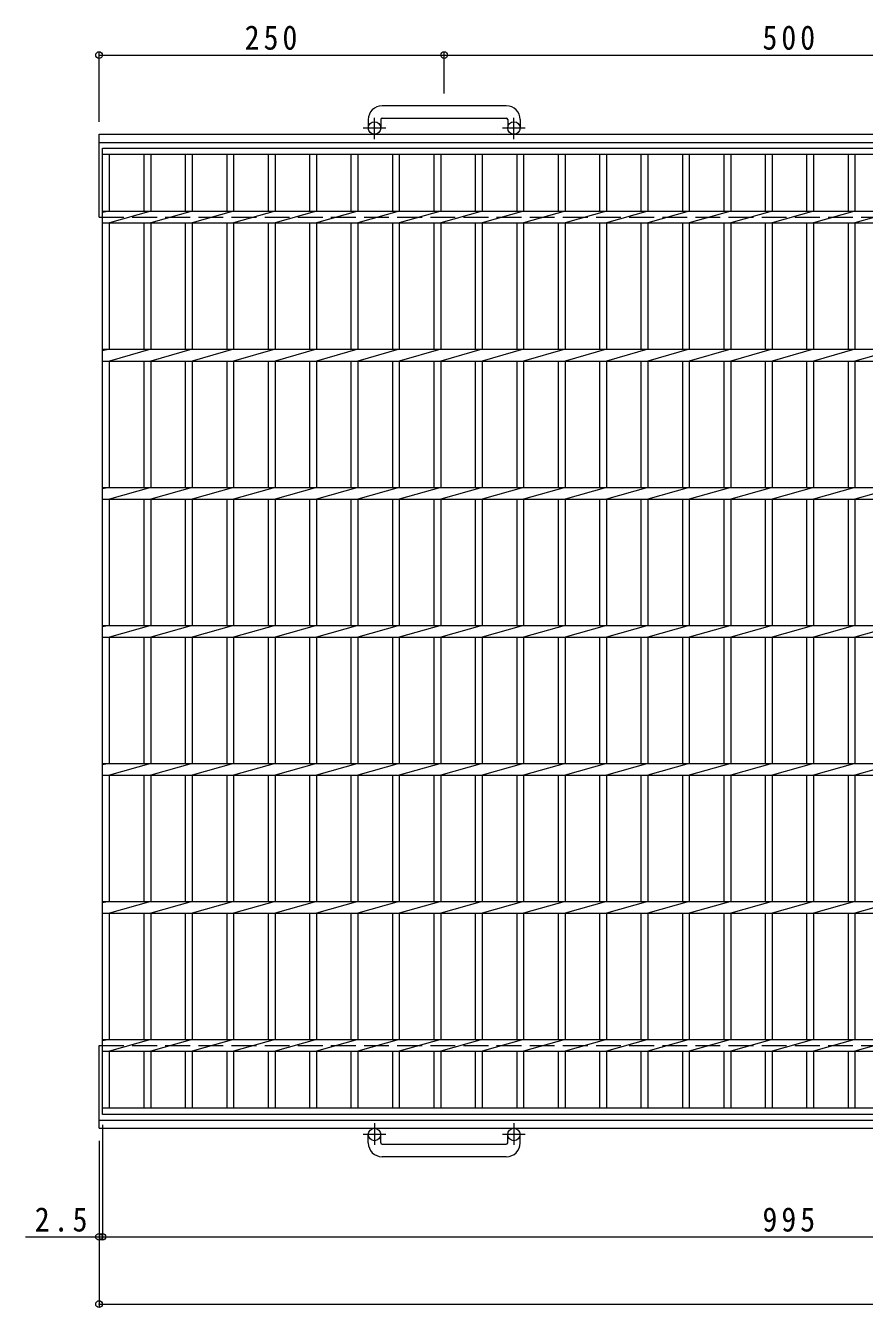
# Model space of a CAD drawing. Units: millimetres, scale not verified. Extents: x -918 to 995, y -824 to 816.
# Drawn here: x -918 to -311, y -246 to 682 of the extents above; entities that cross this region are included whole.
import ezdxf

# ---------------------------------------------------------------- set-up
doc = ezdxf.new("R2010")
doc.units = ezdxf.units.MM
doc.header["$LTSCALE"] = 6
doc.header["$PDMODE"] = 32
doc.header["$PDSIZE"] = 4.8
doc.linetypes.add('CHAIN1', pattern=[8, 5, -1, 1, -1])
doc.linetypes.add('DASHED3', pattern=[4, 3, -1])
for name, color, linetype, lineweight in [('B-1_ピット', 2, 'Continuous', 9), ('B-2_蓋', 3, 'Continuous', 9), ('B-4_寸法', 7, 'Continuous', 9)]:
    doc.layers.add(name, color=color, linetype=linetype, lineweight=lineweight)
doc.styles.add('ＭＳ ゴシック', font='')
doc.styles.get('ＭＳ ゴシック').set_extended_font_data('MS Gothic')

msp = doc.modelspace()

# ---------------------------------------------------------------- linework, layer by layer
at = {"layer": 'B-1_ピット'}
for p, q in [((-570.152, 624.008), (-660.152, 624.008)), ((-670.152, 614.008), (-670.152, 607.908)), ((-661.153, 614.008), (-661.153, 607.908)), ((-660.152, 615.008), (-570.152, 615.008)), ((-569.153, 614.008), (-569.153, 607.908)), ((-560.152, 614.008), (-560.152, 607.908)), ((-865.152, 603.408), (308.403, 603.408)), ((-865.152, 543.408), (-865.152, 603.408)), ((-865.152, 597.408), (308.403, 597.408)), ((-865.152, -116.592), (-865.152, -56.593)), ((-865.152, -110.592), (308.403, -110.592)), ((-865.152, -116.592), (308.403, -116.592)), ((-670.152, -127.193), (-670.152, -121.093)), ((-661.153, -127.193), (-661.153, -121.093)), ((-660.152, -128.193), (-570.152, -128.193)), ((-569.153, -127.193), (-569.153, -121.093)), ((-560.152, -127.193), (-560.152, -121.093)), ((-570.152, -137.193), (-660.152, -137.193))]:
    msp.add_line(p, q, dxfattribs=at)
at = {"layer": 'B-1_ピット', "linetype": 'CHAIN1'}
for p, q in [((-665.652, 599.8), (-665.652, 615.399)), ((-564.652, 599.8), (-564.652, 615.399)), ((-657.489, 607.908), (-673.896, 607.908)), ((-556.489, 607.908), (-572.896, 607.908)), ((-665.652, -112.986), (-665.652, -128.583)), ((-564.652, -112.986), (-564.652, -128.583)), ((-657.489, -121.093), (-673.896, -121.093)), ((-556.489, -121.093), (-572.896, -121.093))]:
    msp.add_line(p, q, dxfattribs=at)
at = {"layer": 'B-1_ピット', "linetype": 'DASHED3'}
for p, q in [((-865.152, 543.408), (308.403, 543.408)), ((-865.152, -56.593), (308.403, -56.593))]:
    msp.add_line(p, q, dxfattribs=at)
at = {"layer": 'B-1_ピット'}
for centre in [(-665.652, 607.908), (-564.652, 607.908), (-665.652, -121.093), (-564.652, -121.093)]:
    msp.add_circle(centre, 4.5, dxfattribs=at)
for centre, radius, start, end in [((-660.152, 614.008), 10, 90, 180), ((-570.152, 614.008), 10, 0, 90), ((-660.152, 614.008), 1, 90, 180), ((-570.152, 614.008), 1, 0, 90), ((-660.152, -127.193), 10, 180, 270), ((-660.152, -127.193), 1, 180, 270), ((-570.152, -127.193), 10, 270, 0), ((-570.152, -127.193), 1, 270, 0)]:
    msp.add_arc(centre, radius, start, end, dxfattribs=at)
at = {"layer": 'B-2_蓋'}
for p, q in [((-862.652, 593.408), (132.348, 593.408)), ((-862.652, -106.592), (-862.652, 593.408)), ((-862.652, 588.908), (132.348, 588.908)), ((-857.652, 547.648), (-857.652, 588.908)), ((-832.652, 588.908), (-832.652, 547.648)), ((-827.652, 588.908), (-827.652, 547.648)), ((-802.652, 588.908), (-802.652, 547.648)), ((-797.652, 588.908), (-797.652, 547.648)), ((-772.653, 588.908), (-772.653, 547.648)), ((-767.652, 588.908), (-767.652, 547.648)), ((-742.652, 588.908), (-742.652, 547.648)), ((-737.653, 588.908), (-737.653, 547.648)), ((-712.652, 588.908), (-712.652, 547.648)), ((-707.652, 588.908), (-707.652, 547.648)), ((-682.652, 588.908), (-682.652, 547.648)), ((-677.652, 588.908), (-677.652, 547.648)), ((-652.652, 588.908), (-652.652, 547.648)), ((-647.653, 588.908), (-647.653, 547.648)), ((-622.652, 588.908), (-622.652, 547.648)), ((-617.652, 588.908), (-617.652, 547.648)), ((-592.652, 588.908), (-592.652, 547.648)), ((-587.652, 588.908), (-587.652, 547.648)), ((-562.652, 588.908), (-562.652, 547.648)), ((-557.652, 588.908), (-557.652, 547.648)), ((-532.652, 588.908), (-532.652, 547.648)), ((-527.652, 588.908), (-527.652, 547.648)), ((-502.652, 588.908), (-502.652, 547.648)), ((-497.652, 588.908), (-497.652, 547.648)), ((-472.652, 588.908), (-472.652, 547.648)), ((-467.652, 588.908), (-467.652, 547.648)), ((-442.652, 588.908), (-442.652, 547.648)), ((-437.652, 588.908), (-437.652, 547.648)), ((-412.652, 588.908), (-412.652, 547.648)), ((-407.653, 588.908), (-407.653, 547.648)), ((-382.652, 588.908), (-382.652, 547.648)), ((-377.652, 588.908), (-377.652, 547.648)), ((-352.652, 588.908), (-352.652, 547.648)), ((-347.652, 588.908), (-347.652, 547.648)), ((-322.652, 588.908), (-322.652, 547.648)), ((-317.652, 588.908), (-317.652, 547.648)), ((-862.652, 547.648), (132.348, 547.648)), ((-857.652, 547.648), (-862.652, 546.648)), ((-862.652, 539.169), (132.348, 539.169)), ((-827.652, 547.648), (-857.652, 539.169)), ((-857.652, 447.649), (-857.652, 539.169)), ((-832.652, 539.169), (-832.652, 447.649)), ((-797.652, 547.648), (-827.652, 539.169)), ((-827.652, 539.169), (-827.652, 447.649)), ((-802.652, 539.169), (-802.652, 447.649)), ((-767.652, 547.648), (-797.652, 539.169)), ((-797.652, 539.169), (-797.652, 447.649)), ((-772.653, 539.169), (-772.653, 447.649)), ((-737.653, 547.648), (-767.652, 539.169)), ((-767.652, 539.169), (-767.652, 447.649)), ((-742.652, 539.169), (-742.652, 447.649)), ((-707.652, 547.648), (-737.653, 539.169)), ((-737.653, 539.169), (-737.653, 447.649)), ((-712.652, 539.169), (-712.652, 447.649)), ((-677.652, 547.648), (-707.652, 539.169)), ((-707.652, 539.169), (-707.652, 447.649)), ((-682.652, 539.169), (-682.652, 447.649)), ((-647.652, 547.648), (-677.652, 539.169)), ((-677.652, 539.169), (-677.652, 447.649)), ((-652.652, 539.169), (-652.652, 447.649)), ((-617.652, 547.648), (-647.653, 539.169)), ((-647.653, 539.169), (-647.653, 447.649)), ((-622.652, 539.169), (-622.652, 447.649)), ((-587.652, 547.648), (-617.652, 539.169)), ((-617.652, 539.169), (-617.652, 447.649)), ((-592.652, 539.169), (-592.652, 447.649)), ((-557.652, 547.648), (-587.652, 539.169)), ((-587.652, 539.169), (-587.652, 447.649)), ((-562.652, 539.169), (-562.652, 447.649)), ((-527.652, 547.648), (-557.652, 539.169)), ((-557.652, 539.169), (-557.652, 447.649)), ((-532.652, 539.169), (-532.652, 447.649)), ((-497.652, 547.648), (-527.652, 539.169)), ((-527.652, 539.169), (-527.652, 447.649)), ((-502.652, 539.169), (-502.652, 447.649)), ((-467.652, 547.648), (-497.652, 539.169)), ((-497.652, 539.169), (-497.652, 447.649)), ((-472.652, 539.169), (-472.652, 447.649)), ((-437.652, 547.648), (-467.652, 539.169)), ((-467.652, 539.169), (-467.652, 447.649)), ((-442.652, 539.169), (-442.652, 447.649)), ((-407.652, 547.648), (-437.652, 539.169)), ((-437.652, 539.169), (-437.652, 447.649)), ((-412.652, 539.169), (-412.652, 447.649)), ((-377.652, 547.648), (-407.653, 539.169)), ((-407.653, 539.169), (-407.653, 447.649)), ((-382.652, 539.169), (-382.652, 447.649)), ((-347.652, 547.648), (-377.652, 539.169)), ((-377.652, 539.169), (-377.652, 447.649)), ((-352.652, 539.169), (-352.652, 447.649)), ((-317.652, 547.648), (-347.652, 539.169)), ((-347.652, 539.169), (-347.652, 447.649)), ((-322.652, 539.169), (-322.652, 447.649)), ((-287.652, 547.648), (-317.652, 539.169)), ((-317.652, 539.169), (-317.652, 447.649)), ((-862.652, 447.649), (132.348, 447.649)), ((-857.652, 447.649), (-862.652, 446.648)), ((-827.652, 447.649), (-857.652, 439.168)), ((-797.652, 447.649), (-827.652, 439.168)), ((-767.652, 447.649), (-797.652, 439.168)), ((-737.653, 447.649), (-767.652, 439.168)), ((-707.652, 447.649), (-737.653, 439.168)), ((-677.652, 447.649), (-707.652, 439.168)), ((-647.652, 447.649), (-677.652, 439.168)), ((-617.652, 447.649), (-647.653, 439.168)), ((-587.652, 447.649), (-617.652, 439.168)), ((-557.652, 447.649), (-587.652, 439.168)), ((-527.652, 447.649), (-557.652, 439.168)), ((-497.652, 447.649), (-527.652, 439.168)), ((-467.652, 447.649), (-497.652, 439.168)), ((-437.652, 447.649), (-467.652, 439.168)), ((-407.652, 447.649), (-437.652, 439.168)), ((-377.652, 447.649), (-407.653, 439.168)), ((-347.652, 447.649), (-377.652, 439.168)), ((-317.652, 447.649), (-347.652, 439.168)), ((-287.652, 447.649), (-317.652, 439.168)), ((-862.652, 439.168), (132.348, 439.168)), ((-857.652, 347.649), (-857.652, 439.168)), ((-832.652, 439.168), (-832.652, 347.649)), ((-827.652, 439.168), (-827.652, 347.649)), ((-802.652, 439.168), (-802.652, 347.649)), ((-797.652, 439.168), (-797.652, 347.649)), ((-772.653, 439.168), (-772.653, 347.649)), ((-767.652, 439.168), (-767.652, 347.649)), ((-742.652, 439.168), (-742.652, 347.649)), ((-737.653, 439.168), (-737.653, 347.649)), ((-712.652, 439.168), (-712.652, 347.649)), ((-707.652, 439.168), (-707.652, 347.649)), ((-682.652, 439.168), (-682.652, 347.649)), ((-677.652, 439.168), (-677.652, 347.649)), ((-652.652, 439.168), (-652.652, 347.649)), ((-647.653, 439.168), (-647.653, 347.649)), ((-622.652, 439.168), (-622.652, 347.649)), ((-617.652, 439.168), (-617.652, 347.649)), ((-592.652, 439.168), (-592.652, 347.649)), ((-587.652, 439.168), (-587.652, 347.649)), ((-562.652, 439.168), (-562.652, 347.649)), ((-557.652, 439.168), (-557.652, 347.649)), ((-532.652, 439.168), (-532.652, 347.649)), ((-527.652, 439.168), (-527.652, 347.649)), ((-502.652, 439.168), (-502.652, 347.649)), ((-497.652, 439.168), (-497.652, 347.649)), ((-472.652, 439.168), (-472.652, 347.649)), ((-467.652, 439.168), (-467.652, 347.649)), ((-442.652, 439.168), (-442.652, 347.649)), ((-437.652, 439.168), (-437.652, 347.649)), ((-412.652, 439.168), (-412.652, 347.649)), ((-407.653, 439.168), (-407.653, 347.649)), ((-382.652, 439.168), (-382.652, 347.649)), ((-377.652, 439.168), (-377.652, 347.649)), ((-352.652, 439.168), (-352.652, 347.649)), ((-347.652, 439.168), (-347.652, 347.649)), ((-322.652, 439.168), (-322.652, 347.649)), ((-317.652, 439.168), (-317.652, 347.649)), ((-862.652, 347.649), (132.348, 347.649)), ((-857.652, 347.649), (-862.652, 346.648)), ((-827.652, 347.649), (-857.652, 339.168)), ((-797.652, 347.649), (-827.652, 339.168)), ((-767.652, 347.649), (-797.652, 339.168)), ((-737.653, 347.649), (-767.652, 339.168)), ((-707.652, 347.649), (-737.653, 339.168)), ((-677.652, 347.649), (-707.652, 339.168)), ((-647.652, 347.649), (-677.652, 339.168)), ((-617.652, 347.649), (-647.653, 339.168)), ((-587.652, 347.649), (-617.652, 339.168)), ((-557.652, 347.649), (-587.652, 339.168)), ((-527.652, 347.649), (-557.652, 339.168)), ((-497.652, 347.649), (-527.652, 339.168)), ((-467.652, 347.649), (-497.652, 339.168)), ((-437.652, 347.649), (-467.652, 339.168)), ((-407.652, 347.649), (-437.652, 339.168)), ((-377.652, 347.649), (-407.653, 339.168)), ((-347.652, 347.649), (-377.652, 339.168)), ((-317.652, 347.649), (-347.652, 339.168)), ((-287.652, 347.649), (-317.652, 339.168)), ((-862.652, 339.168), (132.348, 339.168)), ((-857.652, 247.649), (-857.652, 339.168)), ((-832.652, 339.168), (-832.652, 247.649)), ((-827.652, 339.168), (-827.652, 247.649)), ((-802.652, 339.168), (-802.652, 247.649)), ((-797.652, 339.168), (-797.652, 247.649)), ((-772.653, 339.168), (-772.653, 247.649)), ((-767.652, 339.168), (-767.652, 247.649)), ((-742.652, 339.168), (-742.652, 247.649)), ((-737.653, 339.168), (-737.653, 247.649)), ((-712.652, 339.168), (-712.652, 247.649)), ((-707.652, 339.168), (-707.652, 247.649)), ((-682.652, 339.168), (-682.652, 247.649)), ((-677.652, 339.168), (-677.652, 247.649)), ((-652.652, 339.168), (-652.652, 247.649)), ((-647.653, 339.168), (-647.653, 247.649)), ((-622.652, 339.168), (-622.652, 247.649)), ((-617.652, 339.168), (-617.652, 247.649)), ((-592.652, 339.168), (-592.652, 247.649)), ((-587.652, 339.168), (-587.652, 247.649)), ((-562.652, 339.168), (-562.652, 247.649)), ((-557.652, 339.168), (-557.652, 247.649)), ((-532.652, 339.168), (-532.652, 247.649)), ((-527.652, 339.168), (-527.652, 247.649)), ((-502.652, 339.168), (-502.652, 247.649)), ((-497.652, 339.168), (-497.652, 247.649)), ((-472.652, 339.168), (-472.652, 247.649)), ((-467.652, 339.168), (-467.652, 247.649)), ((-442.652, 339.168), (-442.652, 247.649)), ((-437.652, 339.168), (-437.652, 247.649)), ((-412.652, 339.168), (-412.652, 247.649)), ((-407.653, 339.168), (-407.653, 247.649)), ((-382.652, 339.168), (-382.652, 247.649)), ((-377.652, 339.168), (-377.652, 247.649)), ((-352.652, 339.168), (-352.652, 247.649)), ((-347.652, 339.168), (-347.652, 247.649)), ((-322.652, 339.168), (-322.652, 247.649)), ((-317.652, 339.168), (-317.652, 247.649)), ((-857.652, 247.649), (-862.652, 246.648)), ((-827.652, 247.649), (-857.652, 239.168)), ((-797.652, 247.649), (-827.652, 239.168)), ((-767.652, 247.649), (-797.652, 239.168)), ((-737.653, 247.649), (-767.652, 239.168)), ((-707.652, 247.649), (-737.653, 239.168)), ((-677.652, 247.649), (-707.652, 239.168)), ((-647.652, 247.649), (-677.652, 239.168)), ((-617.652, 247.649), (-647.653, 239.168)), ((-587.652, 247.649), (-617.652, 239.168)), ((-557.652, 247.649), (-587.652, 239.168)), ((-527.652, 247.649), (-557.652, 239.168)), ((-497.652, 247.649), (-527.652, 239.168)), ((-467.652, 247.649), (-497.652, 239.168)), ((-437.652, 247.649), (-467.652, 239.168)), ((-407.652, 247.649), (-437.652, 239.168)), ((-377.652, 247.649), (-407.653, 239.168)), ((-347.652, 247.649), (-377.652, 239.168)), ((-317.652, 247.649), (-347.652, 239.168)), ((-287.652, 247.649), (-317.652, 239.168)), ((-862.652, 239.168), (132.348, 239.168)), ((-857.652, 147.649), (-857.652, 239.168)), ((-832.652, 239.168), (-832.652, 147.649)), ((-827.652, 239.168), (-827.652, 147.649)), ((-802.652, 239.168), (-802.652, 147.649)), ((-797.652, 239.168), (-797.652, 147.649)), ((-772.653, 239.168), (-772.653, 147.649)), ((-767.652, 239.168), (-767.652, 147.649)), ((-742.652, 239.168), (-742.652, 147.649)), ((-737.653, 239.168), (-737.653, 147.649)), ((-712.652, 239.168), (-712.652, 147.649)), ((-707.652, 239.168), (-707.652, 147.649)), ((-682.652, 239.168), (-682.652, 147.649)), ((-677.652, 239.168), (-677.652, 147.649)), ((-652.652, 239.168), (-652.652, 147.649)), ((-647.653, 239.168), (-647.653, 147.649)), ((-622.652, 239.168), (-622.652, 147.649)), ((-617.652, 239.168), (-617.652, 147.649)), ((-592.652, 239.168), (-592.652, 147.649)), ((-587.652, 239.168), (-587.652, 147.649)), ((-562.652, 239.168), (-562.652, 147.649)), ((-557.652, 239.168), (-557.652, 147.649)), ((-532.652, 239.168), (-532.652, 147.649)), ((-527.652, 239.168), (-527.652, 147.649)), ((-502.652, 239.168), (-502.652, 147.649)), ((-497.652, 239.168), (-497.652, 147.649)), ((-472.652, 239.168), (-472.652, 147.649)), ((-467.652, 239.168), (-467.652, 147.649)), ((-442.652, 239.168), (-442.652, 147.649)), ((-437.652, 239.168), (-437.652, 147.649)), ((-412.652, 239.168), (-412.652, 147.649)), ((-407.653, 239.168), (-407.653, 147.649)), ((-382.652, 239.168), (-382.652, 147.649)), ((-377.652, 239.168), (-377.652, 147.649)), ((-352.652, 239.168), (-352.652, 147.649)), ((-347.652, 239.168), (-347.652, 147.649)), ((-322.652, 239.168), (-322.652, 147.649)), ((-317.652, 239.168), (-317.652, 147.649)), ((-857.652, 147.649), (-862.652, 146.648)), ((-827.652, 147.649), (-857.652, 139.168)), ((-797.652, 147.649), (-827.652, 139.168)), ((-767.652, 147.649), (-797.652, 139.168)), ((-737.653, 147.649), (-767.652, 139.168)), ((-707.652, 147.649), (-737.653, 139.168)), ((-677.652, 147.649), (-707.652, 139.168)), ((-647.652, 147.649), (-677.652, 139.168)), ((-617.652, 147.649), (-647.653, 139.168)), ((-587.652, 147.649), (-617.652, 139.168)), ((-557.652, 147.649), (-587.652, 139.168)), ((-527.652, 147.649), (-557.652, 139.168)), ((-497.652, 147.649), (-527.652, 139.168)), ((-467.652, 147.649), (-497.652, 139.168)), ((-437.652, 147.649), (-467.652, 139.168)), ((-407.652, 147.649), (-437.652, 139.168)), ((-377.652, 147.649), (-407.653, 139.168)), ((-347.652, 147.649), (-377.652, 139.168)), ((-317.652, 147.649), (-347.652, 139.168)), ((-287.652, 147.649), (-317.652, 139.168)), ((-862.652, 139.168), (132.348, 139.168)), ((-857.652, 47.649), (-857.652, 139.168)), ((-832.652, 139.168), (-832.652, 47.649)), ((-827.652, 139.168), (-827.652, 47.649)), ((-802.652, 139.168), (-802.652, 47.649)), ((-797.652, 139.168), (-797.652, 47.649)), ((-772.653, 139.168), (-772.653, 47.649)), ((-767.652, 139.168), (-767.652, 47.649)), ((-742.652, 139.168), (-742.652, 47.649)), ((-737.653, 139.168), (-737.653, 47.649)), ((-712.652, 139.168), (-712.652, 47.649)), ((-707.652, 139.168), (-707.652, 47.649)), ((-682.652, 139.168), (-682.652, 47.649)), ((-677.652, 139.168), (-677.652, 47.649)), ((-652.652, 139.168), (-652.652, 47.649)), ((-647.653, 139.168), (-647.653, 47.649)), ((-622.652, 139.168), (-622.652, 47.649)), ((-617.652, 139.168), (-617.652, 47.649)), ((-592.652, 139.168), (-592.652, 47.649)), ((-587.652, 139.168), (-587.652, 47.649)), ((-562.652, 139.168), (-562.652, 47.649)), ((-557.652, 139.168), (-557.652, 47.649)), ((-532.652, 139.168), (-532.652, 47.649)), ((-527.652, 139.168), (-527.652, 47.649)), ((-502.652, 139.168), (-502.652, 47.649)), ((-497.652, 139.168), (-497.652, 47.649)), ((-472.652, 139.168), (-472.652, 47.649)), ((-467.652, 139.168), (-467.652, 47.649)), ((-442.652, 139.168), (-442.652, 47.649)), ((-437.652, 139.168), (-437.652, 47.649)), ((-412.652, 139.168), (-412.652, 47.649)), ((-407.653, 139.168), (-407.653, 47.649)), ((-382.652, 139.168), (-382.652, 47.649)), ((-377.652, 139.168), (-377.652, 47.649)), ((-352.652, 139.168), (-352.652, 47.649)), ((-347.652, 139.168), (-347.652, 47.649)), ((-322.652, 139.168), (-322.652, 47.649)), ((-317.652, 139.168), (-317.652, 47.649)), ((-857.652, 47.649), (-862.652, 46.648)), ((-827.652, 47.649), (-857.652, 39.168)), ((-797.652, 47.649), (-827.652, 39.168)), ((-767.652, 47.649), (-797.652, 39.168)), ((-737.653, 47.649), (-767.652, 39.168)), ((-707.652, 47.649), (-737.653, 39.168)), ((-677.652, 47.649), (-707.652, 39.168)), ((-647.652, 47.649), (-677.652, 39.168)), ((-617.652, 47.649), (-647.653, 39.168)), ((-587.652, 47.649), (-617.652, 39.168)), ((-557.652, 47.649), (-587.652, 39.168)), ((-527.652, 47.649), (-557.652, 39.168)), ((-497.652, 47.649), (-527.652, 39.168)), ((-467.652, 47.649), (-497.652, 39.168)), ((-437.652, 47.649), (-467.652, 39.168)), ((-407.652, 47.649), (-437.652, 39.168)), ((-377.652, 47.649), (-407.653, 39.168)), ((-347.652, 47.649), (-377.652, 39.168)), ((-317.652, 47.649), (-347.652, 39.168)), ((-287.652, 47.649), (-317.652, 39.168)), ((-862.652, 39.168), (132.348, 39.168)), ((-857.652, -52.351), (-857.652, 39.168)), ((-832.652, 39.168), (-832.652, -52.351)), ((-827.652, 39.168), (-827.652, -52.351)), ((-802.652, 39.168), (-802.652, -52.351)), ((-797.652, 39.168), (-797.652, -52.351)), ((-772.653, 39.168), (-772.653, -52.351)), ((-767.652, 39.168), (-767.652, -52.351)), ((-742.652, 39.168), (-742.652, -52.351)), ((-737.653, 39.168), (-737.653, -52.351)), ((-712.652, 39.168), (-712.652, -52.351)), ((-707.652, 39.168), (-707.652, -52.351)), ((-682.652, 39.168), (-682.652, -52.351)), ((-677.652, 39.168), (-677.652, -52.351)), ((-652.652, 39.168), (-652.652, -52.351)), ((-647.653, 39.168), (-647.653, -52.351)), ((-622.652, 39.168), (-622.652, -52.351)), ((-617.652, 39.168), (-617.652, -52.351)), ((-592.652, 39.168), (-592.652, -52.351)), ((-587.652, 39.168), (-587.652, -52.351)), ((-562.652, 39.168), (-562.652, -52.351)), ((-557.652, 39.168), (-557.652, -52.351)), ((-532.652, 39.168), (-532.652, -52.351)), ((-527.652, 39.168), (-527.652, -52.351)), ((-502.652, 39.168), (-502.652, -52.351)), ((-497.652, 39.168), (-497.652, -52.351)), ((-472.652, 39.168), (-472.652, -52.351)), ((-467.652, 39.168), (-467.652, -52.351)), ((-442.652, 39.168), (-442.652, -52.351)), ((-437.652, 39.168), (-437.652, -52.351)), ((-412.652, 39.168), (-412.652, -52.351)), ((-407.653, 39.168), (-407.653, -52.351)), ((-382.652, 39.168), (-382.652, -52.351)), ((-377.652, 39.168), (-377.652, -52.351)), ((-352.652, 39.168), (-352.652, -52.351)), ((-347.652, 39.168), (-347.652, -52.351)), ((-322.652, 39.168), (-322.652, -52.351)), ((-317.652, 39.168), (-317.652, -52.351)), ((-862.652, -52.351), (132.348, -52.351)), ((-857.652, -52.351), (-862.652, -53.352)), ((-827.652, -52.351), (-857.652, -60.832)), ((-797.652, -52.351), (-827.652, -60.832)), ((-767.652, -52.351), (-797.652, -60.832)), ((-737.653, -52.351), (-767.652, -60.832)), ((-707.652, -52.351), (-737.653, -60.832)), ((-677.652, -52.351), (-707.652, -60.832)), ((-647.652, -52.351), (-677.652, -60.832)), ((-617.652, -52.351), (-647.653, -60.832)), ((-587.652, -52.351), (-617.652, -60.832)), ((-557.652, -52.351), (-587.652, -60.832)), ((-527.652, -52.351), (-557.652, -60.832)), ((-497.652, -52.351), (-527.652, -60.832)), ((-467.652, -52.351), (-497.652, -60.832)), ((-437.652, -52.351), (-467.652, -60.832)), ((-407.652, -52.351), (-437.652, -60.832)), ((-377.652, -52.351), (-407.653, -60.832)), ((-347.652, -52.351), (-377.652, -60.832)), ((-317.652, -52.351), (-347.652, -60.832)), ((-287.652, -52.351), (-317.652, -60.832)), ((-862.652, -60.832), (132.348, -60.832)), ((-857.652, -102.092), (-857.652, -60.832)), ((-832.652, -60.832), (-832.652, -102.092)), ((-827.652, -60.832), (-827.652, -102.092)), ((-802.652, -60.832), (-802.652, -102.092)), ((-797.652, -60.832), (-797.652, -102.092)), ((-772.653, -60.832), (-772.653, -102.092)), ((-767.652, -60.832), (-767.652, -102.092)), ((-742.652, -60.832), (-742.652, -102.092)), ((-737.653, -60.832), (-737.653, -102.092)), ((-712.652, -60.832), (-712.652, -102.092)), ((-707.652, -60.832), (-707.652, -102.092)), ((-682.652, -60.832), (-682.652, -102.092)), ((-677.652, -60.832), (-677.652, -102.092)), ((-652.652, -60.832), (-652.652, -102.092)), ((-647.653, -60.832), (-647.653, -102.092)), ((-622.652, -60.832), (-622.652, -102.092)), ((-617.652, -60.832), (-617.652, -102.092)), ((-592.652, -60.832), (-592.652, -102.092)), ((-587.652, -60.832), (-587.652, -102.092)), ((-562.652, -60.832), (-562.652, -102.092)), ((-557.652, -60.832), (-557.652, -102.092)), ((-532.652, -60.832), (-532.652, -102.092)), ((-527.652, -60.832), (-527.652, -102.092)), ((-502.652, -60.832), (-502.652, -102.092)), ((-497.652, -60.832), (-497.652, -102.092)), ((-472.652, -60.832), (-472.652, -102.092)), ((-467.652, -60.832), (-467.652, -102.092)), ((-442.652, -60.832), (-442.652, -102.092)), ((-437.652, -60.832), (-437.652, -102.092)), ((-412.652, -60.832), (-412.652, -102.092)), ((-407.653, -60.832), (-407.653, -102.092)), ((-382.652, -60.832), (-382.652, -102.092)), ((-377.652, -60.832), (-377.652, -102.092)), ((-352.652, -60.832), (-352.652, -102.092)), ((-347.652, -60.832), (-347.652, -102.092)), ((-322.652, -60.832), (-322.652, -102.092)), ((-317.652, -60.832), (-317.652, -102.092)), ((132.348, -102.092), (-862.652, -102.092)), ((132.348, -106.592), (-862.652, -106.592))]:
    msp.add_line(p, q, dxfattribs=at)
for points in [[(-862.652, 247.649), (132.348, 247.649), (102.348, 239.168)], [(-862.652, 147.649), (132.348, 147.649), (102.348, 139.168)], [(-862.652, 47.649), (132.348, 47.649), (102.348, 39.168)]]:
    msp.add_lwpolyline(points, dxfattribs=at)
at = {"layer": 'B-4_寸法'}
for p, q in [((-865.152, 612.408), (-865.152, 662.593)), ((-865.152, 660.793), (-615.152, 660.793)), ((-615.152, 633.008), (-615.152, 662.593)), ((-615.152, 660.793), (-115.152, 660.793)), ((-862.652, -114.092), (-862.652, -197.04)), ((-865.152, -125.592), (-865.152, -245.689)), ((-918.295, -195.24), (132.348, -195.24)), ((-865.152, -243.889), (308.403, -243.889))]:
    msp.add_line(p, q, dxfattribs=at)
for p in [(-865.152, 660.793), (-615.152, 660.793), (-865.152, -195.24), (-862.652, -195.24), (-865.152, -243.889)]:
    msp.add_point(p, dxfattribs=at)

# ---------------------------------------------------------------- texts
at = {"layer": 'B-4_寸法', "color": 2, "char_height": 17.6, "attachment_point": 7, "style": 'ＭＳ ゴシック'}
for s, insert in [('\\T1.27;\\W0.9;250', (-759.652, 664.393)), ('\\T1.27;\\W0.9;500', (-384.652, 664.393)), ('\\T1.27;\\W0.9;2.5', (-911.686, -191.64)), ('\\T1.27;\\W0.9;995', (-384.652, -191.64))]:
    msp.add_mtext(s, dxfattribs=dict(at, insert=insert))

doc.saveas('drawing.dxf')
